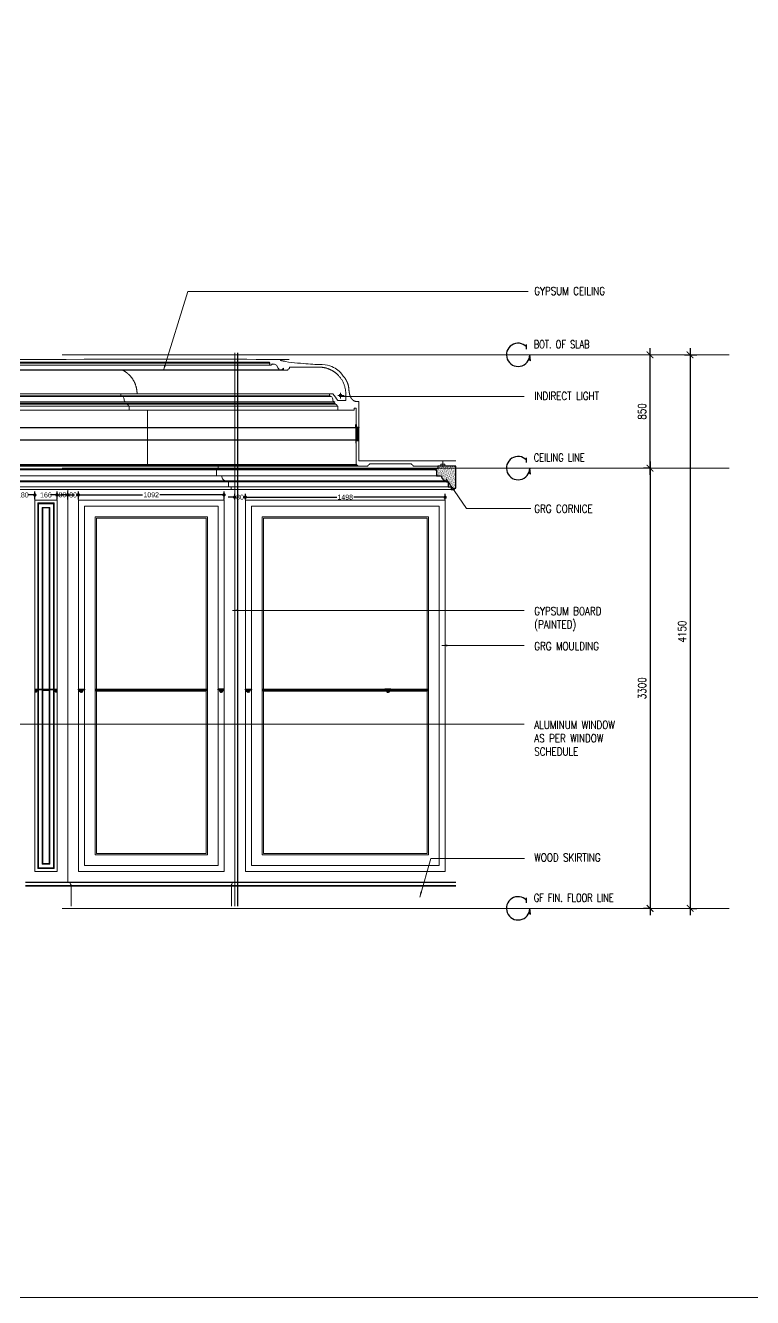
# Model space of a CAD drawing. Header units: inches. Extents: x -20583 to 399182, y -24453 to 525552.
# Drawn here: x 25063 to 30515, y 30138 to 39676 of the extents above; entities that cross this region are included whole.
import ezdxf

# ---------------------------------------------------------------- set-up
doc = ezdxf.new("R2010")
doc.units = ezdxf.units.IN
doc.header["$LTSCALE"] = 1000
doc.header["$MEASUREMENT"] = 0
doc.header["$PDMODE"] = 35
for name, pattern in [('DASHED', [0.75, 0.5, -0.25]), ('HIDDEN', [0.375, 0.25, -0.125]), ('HIDDEN2', [0.1875, 0.125, -0.0625])]:
    doc.linetypes.add(name, pattern=pattern)
for name, color, linetype in [('8', 8, 'Continuous'), ('A-DIM', 9, 'Continuous'), ('A-Hidden', 8, 'HIDDEN'), ('FURNITURE', 200, 'Continuous'), ('Layer1', 1, 'Continuous'), ('Layer3', 3, 'Continuous'), ('Layer7', 8, 'Continuous'), ('METAL', 5, 'Continuous'), ('PROJECTION', 8, 'Continuous'), ('WOOD 01', 34, 'Continuous')]:
    doc.layers.add(name, color=color, linetype=linetype)
for name, color, linetype, lineweight in [('Fabric', 253, 'Continuous', 0), ('GRC', 41, 'Continuous', 0), ('ID-NOTES', 3, 'Continuous', 0), ('Lighting', 5, 'Continuous', 0), ('Sanitaire', 253, 'Continuous', 0)]:
    doc.layers.add(name, color=color, linetype=linetype, lineweight=lineweight)
doc.styles.add('grid_250', font='romans.shx', dxfattribs={"width": 0.75, "height": 0.75})
doc.styles.add('ID-ROMANS', font='romans.shx', dxfattribs={"width": 0.8})
doc.styles.get("Standard").update_dxf_attribs({"font": 'arial.ttf'})
doc.styles.add('ZZ-Dim All', font='romans.shx', dxfattribs={"width": 0.8})
doc.dimstyles.new('chester 25', dxfattribs={"dimscale": 0.25, "dimtxt": 150, "dimasz": 100, "dimexe": 100, "dimexo": 20, "dimgap": 40, "dimtad": 0, "dimdec": 0, "dimzin": 0, "dimdsep": 46, "dimtxsty": 'Standard', "dimblk": 'DOT', "dimcen": 100, "dimclrd": 1, "dimclre": 1, "dimclrt": 3, "dimadec": 0, "dimazin": 0, "dimtfac": 1, "dimtdec": 0, "dimtofl": 0, "dimtmove": 0, "dimatfit": 3, "dimfxl": 1, "dimtolj": 1, "dimtzin": 0, "dimlwd": -1, "dimarcsym": 0})
doc.dimstyles.new('DIM 0200', dxfattribs={"dimscale": 200, "dimtxt": 1, "dimasz": 0.8, "dimexe": 0.5, "dimexo": 1, "dimgap": 0.4, "dimtad": 1, "dimdec": 0, "dimrnd": 10, "dimdsep": 46, "dimtxsty": 'ZZ-Dim All', "dimblk1": 'ARCHTICK', "dimblk2": 'ARCHTICK', "dimsah": 1, "dimcen": 1, "dimdle": 0.5, "dimclrd": 256, "dimclre": 256, "dimclrt": 256, "dimadec": 0, "dimazin": 2, "dimtfac": 1, "dimtdec": 0, "dimtix": 1, "dimtmove": 2, "dimatfit": 2, "dimfxl": 1, "dimfxlon": 1, "dimtolj": 1, "dimtzin": 0, "dimlwd": -1, "dimlwe": -1, "dimarcsym": 0})
doc.dimstyles.new('DIM-100', dxfattribs={"dimscale": 50, "dimtxt": 1.25, "dimasz": 1, "dimexe": 1, "dimexo": 1, "dimgap": 0.6, "dimtad": 1, "dimdec": 0, "dimrnd": 5, "dimdsep": 46, "dimtxsty": 'ZZ-Dim All', "dimblk1": 'ARCHTICK', "dimblk2": 'ARCHTICK', "dimsah": 1, "dimcen": 1, "dimdle": 1, "dimclrd": 256, "dimclre": 8, "dimclrt": 256, "dimazin": 2, "dimtfac": 1, "dimtdec": 0, "dimtix": 1, "dimtmove": 2, "dimatfit": 2, "dimfxl": 0.1, "dimtolj": 1, "dimtzin": 0, "dimlwd": -1, "dimlwe": -1, "dimarcsym": 0})

# ---------------------------------------------------------------- blocks, each defined once
blk = doc.blocks.new('RMF1342 sect')
at = {"layer": 'GRC', "lineweight": 0}
h = blk.add_hatch(dxfattribs=at)
h.set_pattern_fill('ANSI31,_O', color=256, scale=20)
h.set_pattern_definition([(45, (0, 0), (-1.76776695, 1.76776695), [])])
edge = h.paths.add_edge_path()
edge.add_line((-2713.2, -6244.9), (-2713.2, -6289.9))
edge.add_line((-2713.2, -6289.9), (-2709.3, -6289.9))
edge.add_arc((-2709.2, -6287.6), 2.21, 268.09462, 451.90538)
edge.add_arc((-2704.2, -6285.4), 5.06, 107.18928, 180.76569, ccw=False)
edge.add_line((-2705.7, -6280.5), (-2705.8, -6276.7))
edge.add_arc((-2700.2, -6263.1), 14.7, 247.80313, 278.23921)
edge.add_arc((-2701.5, -6273.6), 5.26, 310.28678, 351.54654)
edge.add_arc((-2694.4, -6271.1), 3.79, 240.62837, 403.91762)
edge.add_arc((-2693.2, -6264.5), 4.24, 291.17705, 452.43692)
edge.add_line((-2693.4, -6260.3), (-2693.4, -6256.8))
edge.add_arc((-2697.1, -6260.1), 4.98, 42.28634, 93.27341)
edge.add_arc((-2702.2, -6257.5), 5.36, 26.22002, 55.86517)
edge.add_line((-2699.2, -6253.1), (-2704, -6253.1))
edge.add_line((-2704, -6253.1), (-2704, -6251.1))
edge.add_line((-2704, -6251.1), (-2704, -6249.8))
edge.add_arc((-2701.7, -6245), 5.33, 178.11192, 243.58723, ccw=False)
edge.add_arc((-2710.1, -6018.5), 226.4, 269.21087, 270.78913, ccw=False)
at = {"layer": 'Layer1'}
blk.add_lwpolyline([(-2713.2, -6244.9), (-2713.2, -6289.9), (-2709.3, -6289.9, 1.033821), (-2709.3, -6285.4, -0.332541), (-2705.7, -6280.5, 5.146619), (-2705.7, -6280.5), (-2705.8, -6276.7, 0.133589), (-2698.1, -6277.7, 0.182), (-2696.3, -6274.4, 0.863857), (-2691.7, -6268.5, 0.848511), (-2693.4, -6260.3), (-2693.4, -6256.8, 0.226218), (-2697.4, -6255.2, 0.130078), (-2699.2, -6253.1), (-2704, -6253.1), (-2704, -6251.1), (-2704, -6251.1), (-2704, -6249.8, -0.293725), (-2707, -6244.9, -0.006887)], format="xyb", close=True, dxfattribs=at)
blk = doc.blocks.new('_Dot')
at = {"color": 0, "linetype": 'ByBlock', "lineweight": -2}
blk.add_line((-0.5, 0), (-1, 0), dxfattribs=at)
at = {"color": 0, "linetype": 'ByBlock', "const_width": 0.5}
blk.add_lwpolyline([(-0.25, 0, 1), (0.25, 0, 1)], format="xyb", close=True, dxfattribs=at)
blk = doc.blocks.new('*D156')
at = {"color": 1, "lineweight": -2, "transparency": 16777216}
for p, q in [((25459.6, 36122.3), (25459.6, 36181.6)), ((26551.6, 36122.3), (26551.6, 36181.6))]:
    blk.add_line(p, q, dxfattribs=at)
at = {"color": 1, "transparency": 16777216}
for p, q in [((25484.6, 36156.6), (25941.5, 36156.6)), ((26526.6, 36156.6), (26069.6, 36156.6))]:
    blk.add_line(p, q, dxfattribs=at)
at = {"layer": 'Defpoints', "color": 0, "transparency": 16777216}
for p in [(25459.6, 36156.6), (25459.6, 36117.3, 0), (26551.6, 36117.3, 0)]:
    blk.add_point(p, dxfattribs=at)
at = {"color": 1, "transparency": 16777216, "xscale": 25, "yscale": 25, "zscale": 25, "rotation": 179.9999999966649}
blk.add_blockref('_Dot', (25459.6, 36156.6), dxfattribs=at)
at = {"color": 1, "transparency": 16777216, "xscale": 25, "yscale": 25, "zscale": 25}
blk.add_blockref('_Dot', (26551.6, 36156.6), dxfattribs=at)
at = {"color": 3, "transparency": 16777216, "insert": (26005.6, 36156.6), "char_height": 37.5, "attachment_point": 5, "rotation": 360}
blk.add_mtext('\\A1;1092', dxfattribs=at)
blk = doc.blocks.new('*D157')
at = {"color": 1, "lineweight": -2, "transparency": 16777216}
for p, q in [((26711.6, 36122.3), (26711.6, 36163.9)), ((28210, 36122.3), (28210, 36163.9))]:
    blk.add_line(p, q, dxfattribs=at)
at = {"color": 1, "transparency": 16777216}
for p, q in [((26736.6, 36138.9), (27396.5, 36138.9)), ((28185, 36138.9), (27525, 36138.9))]:
    blk.add_line(p, q, dxfattribs=at)
at = {"layer": 'Defpoints', "color": 0, "transparency": 16777216}
for p in [(26711.6, 36138.9), (26711.6, 36117.3, 0), (28210, 36117.3, 0)]:
    blk.add_point(p, dxfattribs=at)
at = {"color": 1, "transparency": 16777216, "xscale": 25, "yscale": 25, "zscale": 25, "rotation": 179.9999999966649}
blk.add_blockref('_Dot', (26711.6, 36138.9), dxfattribs=at)
at = {"color": 1, "transparency": 16777216, "xscale": 25, "yscale": 25, "zscale": 25}
blk.add_blockref('_Dot', (28210, 36138.9), dxfattribs=at)
at = {"color": 3, "transparency": 16777216, "insert": (27460.8, 36138.9), "char_height": 37.5, "attachment_point": 5, "rotation": 360}
blk.add_mtext('\\A1;1498', dxfattribs=at)
blk = doc.blocks.new('*D158')
at = {"color": 1, "lineweight": -2, "transparency": 16777216}
for p, q in [((26631.6, 36122.3), (26631.6, 36163.9)), ((26711.6, 36122.3), (26711.6, 36163.9))]:
    blk.add_line(p, q, dxfattribs=at)
at = {"color": 1, "transparency": 16777216}
for p, q in [((26606.6, 36138.9), (26581.6, 36138.9)), ((26736.6, 36138.9), (26761.6, 36138.9))]:
    blk.add_line(p, q, dxfattribs=at)
at = {"layer": 'Defpoints', "color": 0, "transparency": 16777216}
for p in [(26631.6, 36138.9), (26631.6, 36117.3, 0), (26711.6, 36117.3, 0)]:
    blk.add_point(p, dxfattribs=at)
at = {"color": 1, "transparency": 16777216, "xscale": 25, "yscale": 25, "zscale": 25}
blk.add_blockref('_Dot', (26631.6, 36138.9), dxfattribs=at)
at = {"color": 1, "transparency": 16777216, "xscale": 25, "yscale": 25, "zscale": 25, "rotation": 179.9999999966649}
blk.add_blockref('_Dot', (26711.6, 36138.9), dxfattribs=at)
at = {"color": 3, "transparency": 16777216, "insert": (26671.6, 36138.9), "char_height": 37.5, "attachment_point": 5, "rotation": 360}
blk.add_mtext('\\A1;80', dxfattribs=at)
blk = doc.blocks.new('*D207')
at = {"color": 1, "transparency": 16777216}
for p, q in [((25354.3, 36155.3), (25329.3, 36155.3)), ((25484.6, 36155.3), (25509.6, 36155.3))]:
    blk.add_line(p, q, dxfattribs=at)
at = {"color": 1, "lineweight": -2, "transparency": 16777216}
for p, q in [((25379.3, 36122.3), (25379.3, 36180.3)), ((25459.6, 36122.3), (25459.6, 36180.3))]:
    blk.add_line(p, q, dxfattribs=at)
at = {"layer": 'Defpoints', "color": 0, "transparency": 16777216}
for p in [(25379.3, 36155.3), (25379.3, 36117.3, 0), (25459.6, 36117.3, 0)]:
    blk.add_point(p, dxfattribs=at)
at = {"color": 1, "transparency": 16777216, "xscale": 25, "yscale": 25, "zscale": 25}
blk.add_blockref('_Dot', (25379.3, 36155.3), dxfattribs=at)
at = {"color": 1, "transparency": 16777216, "xscale": 25, "yscale": 25, "zscale": 25, "rotation": 179.9999999966649}
blk.add_blockref('_Dot', (25459.6, 36155.3), dxfattribs=at)
at = {"color": 3, "transparency": 16777216, "insert": (25419.4, 36155.3), "char_height": 37.5, "attachment_point": 5, "rotation": 360}
blk.add_mtext('\\A1;80', dxfattribs=at)
blk = doc.blocks.new('*D208')
at = {"color": 1, "transparency": 16777216}
for p, q in [((25274.3, 36156.7), (25249.3, 36156.7)), ((25404.3, 36156.7), (25429.3, 36156.7))]:
    blk.add_line(p, q, dxfattribs=at)
at = {"color": 1, "lineweight": -2, "transparency": 16777216}
for p, q in [((25299.3, 36122.3), (25299.3, 36181.7)), ((25379.3, 36123.6), (25379.3, 36181.7))]:
    blk.add_line(p, q, dxfattribs=at)
at = {"layer": 'Defpoints', "color": 0, "transparency": 16777216}
for p in [(25299.3, 36156.7), (25299.3, 36117.3, 0), (25379.3, 36118.6, 0)]:
    blk.add_point(p, dxfattribs=at)
at = {"color": 1, "transparency": 16777216, "xscale": 25, "yscale": 25, "zscale": 25}
blk.add_blockref('_Dot', (25299.3, 36156.7), dxfattribs=at)
at = {"color": 1, "transparency": 16777216, "xscale": 25, "yscale": 25, "zscale": 25, "rotation": 179.9999999966649}
blk.add_blockref('_Dot', (25379.3, 36156.7), dxfattribs=at)
at = {"color": 3, "transparency": 16777216, "insert": (25339.3, 36156.7), "char_height": 37.5, "attachment_point": 5, "rotation": 360}
blk.add_mtext('\\A1;80', dxfattribs=at)
blk = doc.blocks.new('*D209')
at = {"color": 1, "transparency": 16777216}
for p, q in [((25108.4, 36155.3), (25083.4, 36155.3)), ((25324.3, 36155.3), (25349.3, 36155.3))]:
    blk.add_line(p, q, dxfattribs=at)
at = {"color": 1, "lineweight": -2, "transparency": 16777216}
for p, q in [((25133.4, 36122.3), (25133.4, 36180.3)), ((25299.3, 36122.3), (25299.3, 36180.3))]:
    blk.add_line(p, q, dxfattribs=at)
at = {"layer": 'Defpoints', "color": 0, "transparency": 16777216}
for p in [(25133.4, 36155.3), (25133.4, 36117.3, 0), (25299.3, 36117.3, 0)]:
    blk.add_point(p, dxfattribs=at)
at = {"color": 1, "transparency": 16777216, "xscale": 25, "yscale": 25, "zscale": 25}
blk.add_blockref('_Dot', (25133.4, 36155.3), dxfattribs=at)
at = {"color": 1, "transparency": 16777216, "xscale": 25, "yscale": 25, "zscale": 25, "rotation": 179.9999999966649}
blk.add_blockref('_Dot', (25299.3, 36155.3), dxfattribs=at)
at = {"color": 3, "transparency": 16777216, "insert": (25216.3, 36155.3), "char_height": 37.5, "attachment_point": 5, "rotation": 360}
blk.add_mtext('\\A1;166', dxfattribs=at)
blk = doc.blocks.new('*D210')
at = {"color": 1, "lineweight": -2, "transparency": 16777216}
for p, q in [((24953.5, 36122.3), (24953.5, 36180.3)), ((25133.4, 36122.3), (25133.4, 36180.3))]:
    blk.add_line(p, q, dxfattribs=at)
at = {"color": 1, "transparency": 16777216}
for p, q in [((24978.5, 36155.3), (24993.8, 36155.3)), ((25108.4, 36155.3), (25093, 36155.3))]:
    blk.add_line(p, q, dxfattribs=at)
at = {"layer": 'Defpoints', "color": 0, "transparency": 16777216}
for p in [(24953.5, 36155.3), (24953.5, 36117.3, 0), (25133.4, 36117.3, 0)]:
    blk.add_point(p, dxfattribs=at)
at = {"color": 1, "transparency": 16777216, "xscale": 25, "yscale": 25, "zscale": 25, "rotation": 179.9999999966649}
blk.add_blockref('_Dot', (24953.5, 36155.3), dxfattribs=at)
at = {"color": 1, "transparency": 16777216, "xscale": 25, "yscale": 25, "zscale": 25}
blk.add_blockref('_Dot', (25133.4, 36155.3), dxfattribs=at)
at = {"color": 3, "transparency": 16777216, "insert": (25043.4, 36155.3), "char_height": 37.5, "attachment_point": 5, "rotation": 360}
blk.add_mtext('\\A1;180', dxfattribs=at)
blk = doc.blocks.new('DIFFUSER SEC')
at = {"layer": 'FURNITURE', "color": 251, "linetype": 'Continuous', "lineweight": 0}
for p, q in [((55028.5, -20119.8), (55028.5, -20213.8)), ((55051.5, -20119.8), (55051.5, -20213.8))]:
    blk.add_line(p, q, dxfattribs=at)
at = {"layer": 'METAL'}
for points in [[(55048.5, -20096.8), (55048.5, -20116.8), (55028.5, -20116.8), (55028.5, -20119.8), (55051.5, -20119.8), (55051.5, -20096.8), (55048.5, -20096.8)], [(55048.5, -20236.8), (55048.5, -20216.8), (55028.5, -20216.8), (55028.5, -20213.8), (55051.5, -20213.8), (55051.5, -20236.8), (55048.5, -20236.8)]]:
    blk.add_lwpolyline(points, dxfattribs=at)
for points in [[(55028.5, -20130.2), (55051.5, -20130.2), (55051.5, -20132.2), (55028.5, -20132.2)], [(55028.5, -20142.1), (55051.5, -20142.1), (55051.5, -20144.1), (55028.5, -20144.1)], [(55028.5, -20154), (55051.5, -20154), (55051.5, -20156), (55028.5, -20156)], [(55028.5, -20165.8), (55051.5, -20165.8), (55051.5, -20167.8), (55028.5, -20167.8)], [(55028.5, -20177.7), (55051.5, -20177.7), (55051.5, -20179.7), (55028.5, -20179.7)], [(55028.5, -20189.6), (55051.5, -20189.6), (55051.5, -20191.6), (55028.5, -20191.6)], [(55028.5, -20201.5), (55051.5, -20201.5), (55051.5, -20203.5), (55028.5, -20203.5)]]:
    blk.add_lwpolyline(points, close=True, dxfattribs=at)
at = {"layer": 'PROJECTION'}
for p, q in [((55037.5, -20130.2), (55037.5, -20119.8)), ((55042.5, -20130.2), (55042.5, -20119.8)), ((55037.5, -20142.1), (55037.5, -20132.2)), ((55037.5, -20154), (55037.5, -20144.1)), ((55037.5, -20165.8), (55037.5, -20156)), ((55037.5, -20177.7), (55037.5, -20167.8)), ((55037.5, -20189.6), (55037.5, -20179.7)), ((55037.5, -20201.5), (55037.5, -20191.6)), ((55037.5, -20213.8), (55037.5, -20203.5)), ((55042.5, -20142.1), (55042.5, -20132.2)), ((55042.5, -20154), (55042.5, -20144.1)), ((55042.5, -20165.8), (55042.5, -20156)), ((55042.5, -20177.7), (55042.5, -20167.8)), ((55042.5, -20189.6), (55042.5, -20179.7)), ((55042.5, -20201.5), (55042.5, -20191.6)), ((55042.5, -20213.8), (55042.5, -20203.5))]:
    blk.add_line(p, q, dxfattribs=at)
blk = doc.blocks.new('_ARCHTICK')
at = {"color": 0, "linetype": 'ByBlock', "const_width": 0.15}
blk.add_lwpolyline([(-0.5, -0.5), (0.5, 0.5)], dxfattribs=at)
blk = doc.blocks.new('*D159')
at = {"layer": 'A-DIM', "color": 8, "linetype": 'HIDDEN2', "transparency": 16777216}
for p, q in [((29736.1, 36356.7), (29696.4, 36356.7)), ((29736.1, 33056.2), (29696.4, 33056.2))]:
    blk.add_line(p, q, dxfattribs=at)
at = {"layer": 'A-DIM', "transparency": 16777216}
blk.add_line((29746.4, 36406.7), (29746.4, 33006.2), dxfattribs=at)
at = {"layer": 'Defpoints', "color": 0, "transparency": 16777216}
for p in [(29786.1, 36356.7, 0), (29746.4, 33056.2), (29786.1, 33056.2, 0)]:
    blk.add_point(p, dxfattribs=at)
at = {"layer": 'A-DIM', "transparency": 16777216, "xscale": 50, "yscale": 50, "zscale": 50}
for p, rotation in [((29746.4, 36356.7), 90), ((29746.4, 33056.2), 270)]:
    blk.add_blockref('_ARCHTICK', p, dxfattribs=dict(at, rotation=rotation))
at = {"layer": 'A-DIM', "color": 3, "transparency": 16777216, "insert": (29686.4, 34706.4), "char_height": 60, "attachment_point": 5, "rotation": 90, "style": 'ZZ-Dim All'}
blk.add_mtext('\\A1;3300', dxfattribs=at)
blk = doc.blocks.new('*D160')
at = {"layer": 'A-DIM', "color": 8, "linetype": 'HIDDEN2', "transparency": 16777216}
for p, q in [((30005.5, 37206.2), (30096.7, 37206.2)), ((30059, 33056.2), (30096.7, 33056.2))]:
    blk.add_line(p, q, dxfattribs=at)
at = {"layer": 'A-DIM', "transparency": 16777216}
blk.add_line((30046.7, 37256.2), (30046.7, 33006.2), dxfattribs=at)
at = {"layer": 'Defpoints', "color": 0, "transparency": 16777216}
for p in [(29955.5, 37206.2, 0), (30009, 33056.2, 0), (30046.7, 33056.2)]:
    blk.add_point(p, dxfattribs=at)
at = {"layer": 'A-DIM', "transparency": 16777216, "xscale": 50, "yscale": 50, "zscale": 50}
for p, rotation in [((30046.7, 37206.2), 90), ((30046.7, 33056.2), 270)]:
    blk.add_blockref('_ARCHTICK', p, dxfattribs=dict(at, rotation=rotation))
at = {"layer": 'A-DIM', "color": 3, "transparency": 16777216, "insert": (29986.7, 35131.2), "char_height": 60, "attachment_point": 5, "rotation": 90, "style": 'ZZ-Dim All'}
blk.add_mtext('\\A1;4150', dxfattribs=at)
blk = doc.blocks.new('*D161')
at = {"layer": 'A-DIM', "transparency": 16777216}
blk.add_line((29746.4, 36306.7), (29746.4, 37256.2), dxfattribs=at)
at = {"layer": 'Defpoints', "color": 0, "transparency": 16777216}
for p in [(29746.4, 37206.2, 0), (29746.4, 37206.2), (29746.4, 36356.7, 0)]:
    blk.add_point(p, dxfattribs=at)
at = {"layer": 'A-DIM', "transparency": 16777216, "xscale": 50, "yscale": 50, "zscale": 50}
for p, rotation in [((29746.4, 37206.2), 90), ((29746.4, 36356.7), 270)]:
    blk.add_blockref('_ARCHTICK', p, dxfattribs=dict(at, rotation=rotation))
at = {"layer": 'A-DIM', "color": 3, "transparency": 16777216, "insert": (29686.4, 36781.4), "char_height": 60, "attachment_point": 5, "rotation": 90, "style": 'ZZ-Dim All'}
blk.add_mtext('\\A1;850', dxfattribs=at)
blk = doc.blocks.new('arrow01')
at = {"layer": 'Layer1'}
blk.add_hatch(color=256, dxfattribs=at).paths.add_polyline_path([(7, -44.7), (0, 0), (-6.2, -32.4)])
at = {"layer": 'Layer1', "elevation": 375.8}
blk.add_lwpolyline([(7, -44.7), (0, 0), (-6.2, -32.4)], close=True, dxfattribs=at)
at = {"layer": 'Layer7'}
blk.add_line((-24, 41.5), (-24, 77.7), dxfattribs=at)
blk.add_arc((-87.3, 0), 87.3, 43.48997, 0, dxfattribs=at)
blk = doc.blocks.new('light')
at = {"layer": 'Lighting'}
for p, q in [((111336.9, -7192.4), (111382.3, -7192.4)), ((111358.2, -7170.5), (111358.2, -7213.4))]:
    blk.add_line(p, q, dxfattribs=at)
blk.add_circle((111358.2, -7192.4), 9.95, dxfattribs=at)

msp = doc.modelspace()

# ---------------------------------------------------------------- hatches: boundary and pattern name
at = {"lineweight": 0}
h = msp.add_hatch(dxfattribs=at)
h.set_pattern_fill('ANSI31', color=256, scale=0.25, style=0)
h.set_pattern_definition([(315, (29468.151, 34245.45075), (-0.56126601, -0.56126601), [])])
edge = h.paths.add_edge_path()
edge.add_line((25216.3, 34690.2), (25191.8, 34690.2))
edge.add_arc((25191.9, 34693.8), 3.56, -171.48758, -91.7351, ccw=False)
edge.add_line((25188.4, 34693.3), (25160.5, 34693.3))
edge.add_line((25160.5, 34693.3), (25160.5, 34688.4))
edge.add_line((25160.5, 34688.4), (25155.1, 34688.4))
edge.add_line((25155.1, 34688.4), (25155.1, 34685.9))
edge.add_line((25155.1, 34685.9), (25153.7, 34685.9))
edge.add_arc((25154.6, 34676.7), 9.31, -264.63968, -232.35465)
edge.add_arc((25159.9, 34671.9), 16.4, -227.74724, -213.50305)
edge.add_arc((25135.7, 34688.2), 12.8, -59.15855, -34.59004, ccw=False)
edge.add_arc((25139.4, 34682.4), 5.95, -110.55444, -60.65637, ccw=False)
edge.add_arc((25140.1, 34683), 6.76, -161.08568, -114.3813, ccw=False)
edge.add_arc((25139.7, 34682.7), 6.31, -213.01105, -162.93024, ccw=False)
edge.add_arc((25112.3, 34698.8), 25.5, -29.74818, -25.36927)
edge.add_arc((25128.7, 34690.4), 7.09, -21.27476, 0.74088)
edge.add_line((25135.8, 34690.5), (25135.8, 34694.8))
edge.add_line((25135.8, 34694.8), (25138.1, 34694.8))
edge.add_line((25138.1, 34694.8), (25138.1, 34698.3))
edge.add_line((25138.1, 34698.3), (25216.3, 34698.3))
edge.add_line((25216.3, 34698.3), (25216.3, 34690.2))
h = msp.add_hatch(dxfattribs=at)
h.set_pattern_fill('ANSI31', color=256, scale=0.25, style=0)
h.set_pattern_definition([(225, (33498.0042, 34245.45075), (0.56126601, -0.56126601), [])])
edge = h.paths.add_edge_path()
edge.add_line((25216.3, 34690.2), (25240.9, 34690.2))
edge.add_arc((25240.8, 34693.8), 3.56, -88.2649, -8.51242)
edge.add_line((25244.3, 34693.3), (25272.2, 34693.3))
edge.add_line((25272.2, 34693.3), (25272.2, 34688.4))
edge.add_line((25272.2, 34688.4), (25277.5, 34688.4))
edge.add_line((25277.5, 34688.4), (25277.5, 34685.9))
edge.add_line((25277.5, 34685.9), (25279, 34685.9))
edge.add_arc((25278.1, 34676.7), 9.31, 52.35465, 84.63968, ccw=False)
edge.add_arc((25272.8, 34671.9), 16.4, 33.50305, 47.74724, ccw=False)
edge.add_arc((25297, 34688.2), 12.8, -145.40996, -120.84145)
edge.add_arc((25293.3, 34682.4), 5.95, -119.34363, -69.44556)
edge.add_arc((25292.6, 34683), 6.76, -65.6187, -18.91432)
edge.add_arc((25293, 34682.7), 6.31, -17.06976, 33.01105)
edge.add_arc((25320.4, 34698.8), 25.5, -154.63073, -150.25182, ccw=False)
edge.add_arc((25304, 34690.4), 7.09, -180.74088, -158.72524, ccw=False)
edge.add_line((25296.9, 34690.5), (25296.9, 34694.8))
edge.add_line((25296.9, 34694.8), (25294.6, 34694.8))
edge.add_line((25294.6, 34694.8), (25294.6, 34698.3))
edge.add_line((25294.6, 34698.3), (25216.3, 34698.3))
edge.add_line((25216.3, 34698.3), (25216.3, 34690.2))
at = {"layer": 'GRC', "lineweight": 0}
h = msp.add_hatch(dxfattribs=at)
h.set_pattern_fill('AR-SAND', color=256, scale=6, angle=76.02858)
h.set_pattern_definition([(218.5285767, (25639.188, -325999.903), (-11.12767285, 3.15802865), [0, -9.12, 0, -10.2, 0, -9.75]), (248.5285767, (25639.188, -325999.903), (-18.99568595, -6.2162821), [0, -4.92, 0, -8.22, 0, -3.15]), (288.5285767, (25640.969, -325992.742), (-4.54418148, -18.12388564), [0, -3, 0, -10.8, 0, -14.1]), (298.5285767, (25640.97, -325992.742), (-9.46502165, -16.23173994), [0, -1.5, 0, -7.08, 0, -8.1])])
h.paths.add_polyline_path([(28155.3, 36372.3), (28289.9, 36372.3), (28289.9, 36207.3), (28280, 36207.3), (28279.9, 36197.3), (28254.8, 36197.3), (28254.8, 36217.1), (28232.9, 36217.1), (28232.9, 36253.3), (28220.9, 36253.3), (28220.9, 36262, -0.439979), (28182.7, 36298.3), (28143.9, 36298.3), (28143.9, 36340.9, 0.415481), (28141.2, 36343.6), (28135.3, 36343.6), (28135.3, 36352.3), (28155.3, 36352.3)])
h = msp.add_hatch(dxfattribs=at)
h.set_pattern_fill('ANSI31', color=256, scale=20, style=0)
h.set_pattern_definition([(135, (79173.838, 44608.5354), (1.76776695, 1.76776695), [])])
edge = h.paths.add_edge_path()
edge.add_line((25734.9, 34684.8), (25594.6, 34684.8))
edge.add_arc((25576.2, 34676.4), 20.2, 24.65586, 65.495)
edge.add_line((25584.6, 34694.8), (25584.6, 34699.8))
edge.add_line((25584.6, 34699.8), (25734.9, 34699.8))
edge.add_line((25734.9, 34699.8), (26426.8, 34699.8))
edge.add_line((26426.8, 34699.8), (26426.8, 34694.8))
edge.add_arc((26435.2, 34676.4), 20.2, 114.505, 155.34414)
edge.add_line((26416.8, 34684.8), (25734.9, 34684.8))
h = msp.add_hatch(dxfattribs=at)
h.set_pattern_fill('ANSI31', color=256, scale=20, style=0)
h.set_pattern_definition([(135, (80425.8503, 44608.5354), (1.76776695, 1.76776695), [])])
edge = h.paths.add_edge_path()
edge.add_line((26986.9, 34684.8), (26846.6, 34684.8))
edge.add_arc((26828.2, 34676.4), 20.2, 24.65586, 65.495)
edge.add_line((26836.6, 34694.8), (26836.6, 34699.8))
edge.add_line((26836.6, 34699.8), (26986.9, 34699.8))
edge.add_line((26986.9, 34699.8), (28085.2, 34699.8))
edge.add_line((28085.2, 34699.8), (28085.2, 34694.8))
edge.add_arc((28093.6, 34676.4), 20.2, 114.505, 155.34414)
edge.add_line((28075.2, 34684.8), (26986.9, 34684.8))

# ---------------------------------------------------------------- linework, layer by layer
at = {"color": 1, "elevation": 0}
msp.add_lwpolyline([(28290, 36207.3), (28290, 36372.3), (28155.3, 36372.3), (28155.3, 36352.3), (28135.3, 36352.3), (28135.3, 36343.6), (28141.2, 36343.6, -0.415481), (28143.9, 36340.9), (28143.9, 36298.3), (28182.7, 36298.3, 0.439979), (28220.9, 36262), (28220.9, 36253.3), (28232.9, 36253.3), (28232.9, 36217.1), (28254.8, 36217.1), (28254.8, 36197.3), (28279.9, 36197.3), (28280, 36207.3), (28290, 36207.3)], format="xyb", dxfattribs=at)
at = {"layer": '8', "linetype": 'HIDDEN', "ltscale": 300}
msp.add_line((26651.6, 37222.3, 0), (26651.6, 33072.3, 0), dxfattribs=at)
at = {"layer": '8', "linetype": 'HIDDEN', "ltscale": 20, "elevation": 0}
msp.add_lwpolyline([(27542.6, 36566.9), (23205, 36566.8), (23205, 36660.8), (27542.6, 36660.9)], close=True, dxfattribs=at)
at = {"layer": 'A-Hidden', "linetype": 'DASHED', "lineweight": 0, "ltscale": 10}
for p, q in [((30339, 37206.2, 0), (21158.5, 37206.2, 0)), ((30339, 36356.7, 0), (21158.5, 36356.7, 0)), ((30339, 33056.2, 0), (21158.5, 33056.2, 0))]:
    msp.add_line(p, q, dxfattribs=at)
at = {"layer": 'Fabric', "color": 1, "lineweight": 0, "elevation": 0}
for points in [[(25138.1, 34698.3), (25138.1, 34694.8), (25135.8, 34694.8), (25135.8, 34690.5, -0.096358), (25135.3, 34687.8, -0.019109), (25134.4, 34686.1, 0.222065), (25133.7, 34680.8, 0.206655), (25137.3, 34676.9, 0.221228), (25142.3, 34677.2, 0.107613), (25146.2, 34681, -0.062232), (25148.9, 34684, -0.141809), (25153.7, 34685.9), (25155.1, 34685.9), (25155.1, 34688.4), (25160.5, 34688.4), (25160.5, 34693.3), (25188.4, 34693.3), (25188.4, 34693.3, 0.362748), (25191.8, 34690.2), (25216.3, 34690.2), (25216.3, 34698.3)], [(25294.6, 34698.3), (25294.6, 34694.8), (25296.9, 34694.8), (25296.9, 34690.5, 0.096358), (25297.4, 34687.8, 0.019109), (25298.3, 34686.1, -0.222065), (25299, 34680.8, -0.206655), (25295.4, 34676.9, -0.221228), (25290.4, 34677.2, -0.107613), (25286.5, 34681, 0.062232), (25283.8, 34684, 0.141809), (25279, 34685.9), (25277.5, 34685.9), (25277.5, 34688.4), (25272.2, 34688.4), (25272.2, 34693.3), (25244.3, 34693.3), (25244.3, 34693.3, -0.362748), (25240.9, 34690.2), (25216.3, 34690.2), (25216.3, 34698.3)]]:
    msp.add_lwpolyline(points, format="xyb", close=True, dxfattribs=at)
at = {"layer": 'GRC', "lineweight": 0}
for p, q in [((26631.6, 37222.3, 0), (26631.6, 33072.3, 0)), ((26899.1, 37129.8, 0), (23845.1, 37129.1, 0)), ((23855.7, 37143.8, 0), (26891.9, 37143.8, 0)), ((26996.9, 37091.4, 0), (23750.7, 37091.4, 0)), ((23771.3, 37093.4, 0), (26978.6, 37093.3, 0)), ((23405.7, 36913.9, 0), (27341.9, 36913.9, 0)), ((23347.9, 36821.9, 0), (27399.7, 36821.9, 0)), ((23361.9, 36836, 0), (27385.7, 36836, 0)), ((23365, 36840.8, 0), (27382.2, 36840.8, 0)), ((23365.2, 36853.2, 0), (27382.4, 36853.2, 0)), ((23365.2, 36851.2, 0), (27382.4, 36851.2, 0)), ((23399.3, 36894, 0), (27347.9, 36894, 0)), ((23405.7, 36899, 0), (27341.9, 36899, 0)), ((23341.9, 36791.9, 0), (27405.7, 36791.9, 0)), ((25977.5, 36384.4, 0), (25977.5, 36791.9, 0)), ((22709.7, 36352.3, 0), (28155.3, 36352.3, 0)), ((22709.7, 36343.6, 0), (28141.3, 36343.6, 0)), ((27554.7, 36377.3, 0), (23192.9, 36377.3, 0)), ((27554.7, 36372.3, 0), (23192.9, 36372.3, 0)), ((27542.6, 36384.4, 0), (23205, 36384.4, 0)), ((25982.5, 36384.4, 0), (25977.5, 36384.4, 0)), ((25989.6, 36372.3, 0), (25989.6, 36377.3, 0)), ((26065.4, 36372.3, 0), (25989.6, 36372.3, 0)), ((22624.1, 36262, 0), (28220.9, 36262, 0)), ((22624.1, 36253.3, 0), (28232.9, 36253.3, 0)), ((22701.1, 36298.3, 0), (28182.7, 36298.3, 0)), ((22590.2, 36197.3, 0), (28254.8, 36197.3, 0)), ((22612.1, 36217.1, 0), (28254.8, 36217.1, 0)), ((25379.3, 33252.3, 0), (25379.3, 36197.3, 0))]:
    msp.add_line(p, q, dxfattribs=at)
at = {"layer": 'GRC', "color": 1}
for p, q in [((28290, 36412.3, 0), (28192.6, 36412.3, 0)), ((28192.6, 36372.3, 0), (28290, 36372.3, 0))]:
    msp.add_line(p, q, dxfattribs=at)
at = {"layer": 'GRC', "color": 1, "elevation": 0}
msp.add_lwpolyline([(27562.6, 36857.3), (27562.6, 36412.3), (28192.6, 36412.3), (28192.6, 36372.3), (27997.9, 36372.3), (27997.9, 36372.3), (27997.9, 36372.3), (27970, 36372.3), (27970, 36377.3, -0.413614), (27962.9, 36384.4), (27957.9, 36384.4), (27957.9, 36389.4), (27642.6, 36389.4), (27642.6, 36384.4), (27637.6, 36384.4, -0.413614), (27630.5, 36377.3), (27630.5, 36372.3), (27554.7, 36372.3), (27554.7, 36372.3), (27554.7, 36377.3, -0.413614), (27547.6, 36384.4), (27542.6, 36384.4), (27542.6, 36806.9)], format="xyb", dxfattribs=at)
at = {"layer": 'GRC', "lineweight": 0, "elevation": 0}
for points in [[(26641.6, 36372.3), (26506.9, 36372.3), (26506.9, 36352.3), (26486.9, 36352.3), (26486.9, 36343.6), (26492.8, 36343.6, -0.415481), (26495.6, 36340.9), (26495.6, 36298.3), (26534.3, 36298.3, 0.439979), (26572.5, 36262), (26572.5, 36253.3), (26584.5, 36253.3), (26584.5, 36217.1), (26606.4, 36217.1), (26606.4, 36197.3), (26631.6, 36197.3)], [(25379.3, 33252.3), (25379.3, 33252.3), (25393.3, 33252.3), (25393.3, 33249.3), (25396.3, 33249.3, 0.273262), (25400.8, 33238.5, -0.078233), (25403.5, 33235.9, -0.348077), (25403.4, 33230.2, -0.226614), (25398.7, 33228.5, 0.367636), (25404.3, 33223.7), (25404.3, 33072.3)], [(26631.6, 33252.3), (26631.6, 33252.3), (26617.6, 33252.3), (26617.6, 33249.3), (26614.6, 33249.3, -0.273262), (26610.1, 33238.5, 0.078233), (26607.4, 33235.9, 0.348077), (26607.5, 33230.2, 0.226614), (26612.2, 33228.5, -0.367636), (26606.6, 33223.7), (26606.6, 33072.3)]]:
    msp.add_lwpolyline(points, format="xyb", dxfattribs=at)
at = {"layer": 'GRC', "color": 1, "elevation": 0}
for points in [[(28192.6, 36372.3), (28192.6, 36387.3), (28177.6, 36387.3), (28177.6, 36372.3)], [(28207.6, 36372.3), (28207.6, 36387.3), (28192.6, 36387.3), (28192.6, 36372.3)]]:
    msp.add_lwpolyline(points, close=True, dxfattribs=at)
at = {"layer": 'GRC', "lineweight": 0, "elevation": 0}
for points in [[(25133.4, 36117.3), (25299.3, 36117.3), (25299.3, 33333), (25133.4, 33333)], [(25155.1, 36095.5), (25277.5, 36095.5), (25277.5, 33354.8), (25155.1, 33354.8)], [(25160.5, 36090.2), (25272.2, 36090.2), (25272.2, 33360.1), (25160.5, 33360.1)], [(25188.4, 36062.3), (25244.3, 36062.3), (25244.3, 33388), (25188.4, 33388)], [(25191.8, 36058.9), (25240.9, 36058.9), (25240.9, 33391.5), (25191.8, 33391.5)], [(25459.6, 36117.3), (26551.6, 36117.3), (26551.6, 33332.3), (25459.6, 33332.3)], [(25504.6, 36072.3), (26506.6, 36072.3), (26506.6, 33377.3), (25504.6, 33377.3)], [(26711.6, 36117.3), (28210, 36117.3), (28210, 33332.3), (26711.6, 33332.3)], [(26756.6, 36072.3), (28165, 36072.3), (28165, 33377.3), (26756.6, 33377.3)], [(25584.6, 35992.3), (26426.6, 35992.3), (26426.6, 33457.3), (25584.6, 33457.3)], [(25594.6, 35982.3), (26416.6, 35982.3), (26416.6, 33467.3), (25594.6, 33467.3)], [(26836.6, 35992.3), (28085, 35992.3), (28085, 33457.3), (26836.6, 33457.3)], [(26846.6, 35982.3), (28075, 35982.3), (28075, 33467.3), (26846.6, 33467.3)]]:
    msp.add_lwpolyline(points, close=True, dxfattribs=at)
at = {"layer": 'GRC', "lineweight": 0}
msp.add_arc((25989.6, 36384.4, 0), 7.08, 180.05862, 269.94138, dxfattribs=at)
at = {"layer": 'GRC', "color": 1}
for points, weights, knots in [([(23185, 36857.3, 0), (23261.8, 36844.3, 0), (23257.6, 36945.8, 0), (23261.6, 36965.4, 0), (23267.7, 37008.8, 0), (23298.9, 37049.9, 0), (23336.4, 37086, 0), (23369, 37110.9, 0), (23406.7, 37137.2, 0), (23493, 37135, 0), (23671.9, 37131.3, 0), (23741.2, 37171, 0), (23809.9, 37172.4, 0), (23859.9, 37172.4, 0), (24084.2, 37172.4, 0), (25095.8, 37172.4, 0)], [1, 1, 1, 1, 0.949253021674, 0.949253021674, 1, 0.949253021674, 0.949253021674, 1, 1, 1, 1, 1, 1, 1], [0.672419, 0.672419, 0.672419, 0.672419, 1.619398, 1.619398, 1.619398, 2.404796, 2.404796, 2.404796, 3.190194, 3.190194, 3.190194, 4.002694, 4.002694, 4.002694, 4.856498, 4.856498, 4.856498, 4.856498]), ([(27562.6, 36857.3, 0), (27485.7, 36844.3, 0), (27490, 36945.8, 0), (27486, 36965.4, 0), (27479.9, 37008.8, 0), (27448.7, 37049.9, 0), (27411.1, 37086, 0), (27378.6, 37110.9, 0), (27340.9, 37137.2, 0), (27254.6, 37135, 0), (27075.7, 37131.3, 0), (27006.4, 37171, 0), (26937.7, 37172.4, 0), (26911.8, 37172.4, 0), (26839.2, 37172.4, 0), (25095.8, 37172.4, 0)], [1, 1, 1, 1, 0.949253021674, 0.949253021674, 1, 0.949253021674, 0.949253021674, 1, 1, 1, 1, 1, 1, 1], [0.672419, 0.672419, 0.672419, 0.672419, 1.619398, 1.619398, 1.619398, 2.404796, 2.404796, 2.404796, 3.190194, 3.190194, 3.190194, 4.002694, 4.002694, 4.002694, 4.44479, 4.44479, 4.44479, 4.44479]), ([(27406.1, 37055.3, 0), (27368.1, 37093.3, 0), (27318.4, 37113.9, 0), (27264.7, 37113.9, 0), (27190.4, 37113.9, 0), (27116.1, 37113.9, 0), (27041.9, 37113.9, 0)], [1, 0.949253021674, 0.949253021674, 1, 1, 1, 1], [1220.88428, 1220.88428, 1220.88428, 1220.88428, 1221.669678, 1221.669678, 1221.669678, 1222.669678, 1222.669678, 1222.669678, 1222.669678]), ([(27464.7, 36863.9, 0), (27464.7, 36880.6, 0), (27464.7, 36897.3, 0), (27464.7, 36913.9, 0), (27464.7, 36967.7, 0), (27444.1, 37017.3, 0), (27406.1, 37055.3, 0)], [1, 1, 1, 1, 0.949253021674, 0.949253021674, 1], [1219.098882, 1219.098882, 1219.098882, 1219.098882, 1220.098882, 1220.098882, 1220.098882, 1220.88428, 1220.88428, 1220.88428, 1220.88428])]:
    msp.add_rational_spline(points, weights, degree=3, knots=knots, dxfattribs=at)
for points in [[(23855.7, 37151.4, 0), (23891.7, 37151.4, 0), (23927.7, 37151.4, 0), (25095.8, 37151.4, 0)], [(26891.9, 37151.4, 0), (26855.9, 37151.4, 0), (26819.9, 37151.4, 0), (25095.8, 37151.4, 0)], [(26891.9, 37143.8, 0), (26891.9, 37146.3, 0), (26891.9, 37148.9, 0), (26891.9, 37151.4, 0)], [(26896.7, 37143.8, 0), (26895.1, 37143.8, 0), (26893.5, 37143.8, 0), (26891.9, 37143.8, 0)], [(26913.3, 37132.5, 0), (26912.6, 37134.2, 0), (26911.8, 37135.9, 0), (26911, 37137.6, 0)], [(26996.9, 37091.4, 0), (26996.9, 37096.2, 0), (26996.9, 37100.9, 0), (26996.9, 37105.6, 0)], [(27041.9, 37113.9, 0), (27041.9, 37110.2, 0), (27041.9, 37106.4, 0), (27041.9, 37102.7, 0)], [(27030.6, 37091.4, 0), (27019.4, 37091.4, 0), (27008.1, 37091.4, 0), (26996.9, 37091.4, 0)], [(27341.9, 36898.9, 0), (27341.9, 36903.9, 0), (27341.9, 36908.9, 0), (27341.9, 36913.9, 0)], [(27341.9, 36913.9, 0), (27350.5, 36913.9, 0), (27359.2, 36913.9, 0), (27367.9, 36913.9, 0)], [(27367.9, 36913.9, 0), (27380.5, 36897.3, 0), (27393.1, 36880.6, 0), (27405.7, 36863.9, 0)], [(27347.9, 36898.9, 0), (27345.9, 36898.9, 0), (27343.9, 36898.9, 0), (27341.9, 36898.9, 0)], [(27347.9, 36893.9, 0), (27347.9, 36895.6, 0), (27347.9, 36897.3, 0), (27347.9, 36898.9, 0)], [(27382.4, 36851.2, 0), (27382.4, 36851.8, 0), (27382.4, 36852.5, 0), (27382.4, 36853.2, 0)], [(27385.7, 36835.9, 0), (27385.7, 36837.9, 0), (27385.7, 36839.9, 0), (27385.7, 36841.9, 0)], [(27405.7, 36821.9, 0), (27403.7, 36821.9, 0), (27401.7, 36821.9, 0), (27399.7, 36821.9, 0)], [(27405.7, 36863.9, 0), (27425.3, 36863.9, 0), (27445, 36863.9, 0), (27464.7, 36863.9, 0)], [(27405.7, 36791.9, 0), (27405.7, 36801.9, 0), (27405.7, 36811.9, 0), (27405.7, 36821.9, 0)], [(27527.6, 36791.9, 0), (27459, 36791.9, 0), (27432.3, 36791.9, 0), (27405.7, 36791.9, 0)], [(27542.6, 36806.9, 0), (27537.6, 36806.9, 0), (27532.6, 36806.9, 0), (27527.6, 36806.9, 0)], [(27527.6, 36806.9, 0), (27527.6, 36801.9, 0), (27527.6, 36796.9, 0), (27527.6, 36791.9, 0)]]:
    msp.add_open_spline(points, degree=3, dxfattribs=at)
for points, weights in [([(26895, 37133.5, 0), (26893, 37137.1, 0), (26893.7, 37141, 0), (26896.7, 37143.8, 0)], [1, 0.859857415077, 0.859857415077, 1]), ([(26904.6, 37129.3, 0), (26900.6, 37128.3, 0), (26896.9, 37130, 0), (26895, 37133.5, 0)], [1, 0.859857415077, 0.859857415077, 1]), ([(26911, 37137.6, 0), (26911, 37133.5, 0), (26908.5, 37130.3, 0), (26904.6, 37129.3, 0)], [1, 0.859857415077, 0.859857415077, 1]), ([(27041.9, 37102.7, 0), (27035.3, 37102.7, 0), (27030.6, 37098, 0), (27030.6, 37091.4, 0)], [1, 0.80473785416, 0.80473785416, 1]), ([(27379.5, 36841.7, 0), (27377.5, 36843, 0), (27376.8, 36845.2, 0), (27377.4, 36847.5, 0)], [1, 0.869851736995, 0.869851736995, 1]), ([(27377.4, 36847.5, 0), (27378.1, 36849.8, 0), (27380.1, 36851.2, 0), (27382.4, 36851.2, 0)], [1, 0.869851736995, 0.869851736995, 1]), ([(27385.7, 36841.9, 0), (27383.8, 36840.4, 0), (27381.4, 36840.3, 0), (27379.5, 36841.7, 0)], [1, 0.869851736995, 0.869851736995, 1]), ([(27399.7, 36821.9, 0), (27399.7, 36830.1, 0), (27393.9, 36835.9, 0), (27385.7, 36835.9, 0)], [1, 0.804737854124, 0.804737854124, 1])]:
    msp.add_rational_spline(points, weights, degree=3, dxfattribs=at)
for points, knots in [([(26996.9, 37105.6, 0), (26996.4, 37103.9, 0), (26993.8, 37099.7, 0), (26984.4, 37091.4, 0), (26962.5, 37094.1, 0), (26953.7, 37115.7, 0), (26942.8, 37134, 0), (26924.9, 37138.1, 0), (26916.1, 37134.6, 0), (26913.3, 37132.5, 0)], [1227.240474, 1227.240474, 1227.240474, 1227.240474, 1263.20953, 1323.395093, 1470.775087, 1611.888659, 1766.488267, 1876.411689, 1946.427942, 1946.427942, 1946.427942, 1946.427942]), ([(27382.4, 36853.2, 0), (27379.4, 36853.2, 0), (27372.1, 36854.5, 0), (27366.7, 36867, 0), (27367.8, 36879.6, 0), (27361.2, 36891, 0), (27353.3, 36894, 0), (27348.9, 36893.9, 0), (27347.9, 36893.9, 0)], [12.38377, 12.38377, 12.38377, 12.38377, 191.063387, 414.968475, 742.989527, 949.449289, 1151.746905, 1213.098882, 1213.098882, 1213.098882, 1213.098882])]:
    msp.add_open_spline(points, degree=3, knots=knots, dxfattribs=at)
at = {"layer": 'GRC', "lineweight": 0}
for points, weights in [([(25841, 37055.3, 0), (25826.6, 37069.8, 0), (25810.1, 37081.9, 0), (25791.7, 37091.4, 0)], [1, 0.980128187525, 0.968037901046, 0.963729140562]), ([(25834.6, 36821.9, 0), (25834.6, 36830.1, 0), (25828.8, 36835.9, 0), (25820.6, 36835.9, 0)], [1, 0.804737854124, 0.804737854124, 1])]:
    msp.add_rational_spline(points, weights, degree=3, dxfattribs=at)
msp.add_rational_spline([(25899.6, 36913.9, 0), (25899.6, 36913.9, 0), (25899.6, 36913.9, 0), (25899.6, 36913.9, 0), (25899.6, 36967.7, 0), (25879, 37017.3, 0), (25841, 37055.3, 0)], [1, 1, 1, 1, 0.949253021674, 0.949253021674, 1], degree=3, knots=[1220.0988816, 1220.0988816, 1220.0988816, 1220.0988816, 1220.0988816, 1220.0988816, 1220.0988816, 1220.8842798, 1220.8842798, 1220.8842798, 1220.8842798], dxfattribs=at)
for points in [[(25776.8, 36898.9, 0), (25776.8, 36903.9, 0), (25776.8, 36908.9, 0), (25776.8, 36913.9, 0)], [(25782.8, 36898.9, 0), (25780.8, 36898.9, 0), (25778.8, 36898.9, 0), (25776.8, 36898.9, 0)], [(25782.8, 36893.9, 0), (25782.8, 36895.6, 0), (25782.8, 36897.3, 0), (25782.8, 36898.9, 0)], [(25840.6, 36821.9, 0), (25838.6, 36821.9, 0), (25836.6, 36821.9, 0), (25834.6, 36821.9, 0)], [(25840.6, 36791.9, 0), (25840.6, 36801.9, 0), (25840.6, 36811.9, 0), (25840.6, 36821.9, 0)], [(25962.5, 36791.9, 0), (25893.9, 36791.9, 0), (25867.3, 36791.9, 0), (25840.6, 36791.9, 0)]]:
    msp.add_open_spline(points, degree=3, dxfattribs=at)
msp.add_open_spline([(25817.4, 36853.2, 0), (25814.4, 36853.2, 0), (25807, 36854.5, 0), (25801.6, 36867, 0), (25802.7, 36879.6, 0), (25796.1, 36891, 0), (25788.2, 36894, 0), (25783.8, 36893.9, 0), (25782.8, 36893.9, 0)], degree=3, knots=[12.38377, 12.38377, 12.38377, 12.38377, 191.063387, 414.968475, 742.989527, 949.449289, 1151.746905, 1213.098882, 1213.098882, 1213.098882, 1213.098882], dxfattribs=at)
at = {"layer": 'Layer1', "lineweight": 0, "elevation": 0}
for points in [[(25734.9, 34684.8), (25594.6, 34684.8, 0.180105), (25584.6, 34694.8), (25584.6, 34699.8), (25734.9, 34699.8), (26426.8, 34699.8), (26426.8, 34694.8, 0.180105), (26416.8, 34684.8)], [(26986.9, 34684.8), (26846.6, 34684.8, 0.180105), (26836.6, 34694.8), (26836.6, 34699.8), (26986.9, 34699.8), (28085.2, 34699.8), (28085.2, 34694.8, 0.180105), (28075.2, 34684.8)]]:
    msp.add_lwpolyline(points, format="xyb", close=True, dxfattribs=at)
at = {"layer": 'Sanitaire', "color": 1}
msp.add_lwpolyline([(9699.6, 49213.4), (87186.3, 49213.4), (87186.3, 30138.1), (9699.6, 30138.1)], close=True, dxfattribs=at)
at = {"layer": 'WOOD 01', "lineweight": 0, "ltscale": 500}
for p, q in [((28290, 33252.3, 0), (25062.5, 33252.3, 0)), ((28290, 33249.3, 0), (25062.5, 33249.3, 0)), ((28290, 33228.2, 0), (25062.5, 33228.2, 0)), ((28290, 33223.7, 0), (25062.5, 33223.7, 0))]:
    msp.add_line(p, q, dxfattribs=at)

# ---------------------------------------------------------------- block references
at = {"xscale": -1}
msp.add_blockref('DIFFUSER SEC', (82591.1, 56780.7, 0), dxfattribs=at)
at = {"layer": 'Fabric', "color": 1, "lineweight": 0, "xscale": -1, "rotation": 90.00000000000007}
for p in [(19214.7, 31986.6, 0), (20466.7, 31986.6, 0)]:
    msp.add_blockref('RMF1342 sect', p, dxfattribs=at)
at = {"layer": 'Fabric', "color": 1, "lineweight": 0, "rotation": 270.0000000000001}
for p in [(32796.4, 31986.6, 0), (34048.5, 31986.6, 0)]:
    msp.add_blockref('RMF1342 sect', p, dxfattribs=at)
at = {"layer": 'GRC'}
msp.add_blockref('light', (-83931.9, 44092.9, 0), dxfattribs=at)
at = {"layer": 'Layer3'}
for p in [(28844.1, 37206.2, -375.8), (28844.1, 36356.7, -375.8), (28844.1, 33056.2, -751.7)]:
    msp.add_blockref('arrow01', p, dxfattribs=at)

# ---------------------------------------------------------------- texts
at = {"layer": 'ID-NOTES', "style": 'grid_250', "width": 0.75}
for s, p in [('BOT. OF SLAB ', (28874.7, 37255.1, -536.9)), ('CEILING LINE', (28874.7, 36405.6, -536.9)), ('GF FIN. FLOOR LINE', (28874.7, 33105.1, -536.9))]:
    msp.add_text(s, height=60, rotation=360, dxfattribs=at).set_placement(p)
at = {"layer": 'ID-NOTES', "char_height": 60, "width": 771.843, "attachment_point": 1, "style": 'ID-ROMANS'}
for s, insert in [('GYPSUM CEILING', (28878.1, 37714.6, 0)), ('INDIRECT LIGHT', (28878.1, 36927.7, 0)), ('GRG CORNICE', (28878.1, 36082.3, 0)), ('GYPSUM BOARD (PAINTED)', (28878.1, 35314.9, 0)), ('GRG MOULDING', (28878.1, 35051.8, 0)), ('ALUMINUM WINDOW AS PER WINDOW SCHEDULE', (28878.1, 34461.6, 0)), ('WOOD SKIRTING', (28878.1, 33467.5, 0))]:
    msp.add_mtext(s, dxfattribs=dict(at, insert=insert))

# ---------------------------------------------------------------- dimensions: what is measured, and where the dimension line sits
for base, p1, p2, picture, middle in [((24953.5, 36155.3, 0), (25133.4, 36117.3, 0), (24953.5, 36117.3, 0), '*D210', (25043.4, 36155.3, 0)), ((26631.6, 36138.9, 0), (26711.6, 36117.3, 0), (26631.6, 36117.3, 0), '*D158', (26671.6, 36138.9, 0))]:
    dim = msp.add_linear_dim(base=base, p1=p1, p2=p2, angle=180, dimstyle='chester 25', override={"dimtmove": 1})
    dim.commit()
    dim.dimension.update_dxf_attribs({"geometry": picture, "text_midpoint": middle, "dimtype": 160})
for base, p1, p2, picture, middle in [((25133.4, 36155.3, 0), (25299.3, 36117.3, 0), (25133.4, 36117.3, 0), '*D209', (25216.3, 36155.3, 0)), ((25299.3, 36156.7, 0), (25379.3, 36118.6, 0), (25299.3, 36117.3, 0), '*D208', (25339.3, 36156.7, 0)), ((26711.6, 36138.9, 0), (28210, 36117.3, 0), (26711.6, 36117.3, 0), '*D157', (27460.8, 36138.9, 0))]:
    dim = msp.add_linear_dim(base=base, p1=p1, p2=p2, angle=180, dimstyle='chester 25', override={"dimtmove": 1})
    dim.commit()
    dim.dimension.update_dxf_attribs({"geometry": picture, "text_midpoint": middle})
dim = msp.add_linear_dim(base=(25379.3, 36155.3, 0), p1=(25459.6, 36117.3, 0), p2=(25379.3, 36117.3, 0), angle=180, dimstyle='chester 25')
dim.commit()
dim.dimension.update_dxf_attribs({"geometry": '*D207', "text_midpoint": (25419.4, 36155.3, 0), "dimtype": 160})
dim = msp.add_linear_dim(base=(25459.6, 36156.6, 0), p1=(26551.6, 36117.3, 0), p2=(25459.6, 36117.3, 0), angle=180, dimstyle='chester 25')
dim.commit()
dim.dimension.update_dxf_attribs({"geometry": '*D156', "text_midpoint": (26005.6, 36156.6, 0)})
at = {"layer": 'A-DIM'}
for base, p1, p2, picture, middle in [((29746.4378, 37206.1622, 0), (29746.4378, 36356.6625, 0), (29746.4378, 37206.1622, 0), '*D161', (29686.4378, 36781.4124, 0)), ((30046.7, 33056.2, 0), (29955.5, 37206.2, 0), (30009, 33056.2, 0), '*D160', (29986.7, 35131.2, 0)), ((29746.4378, 33056.1622, 0), (29786.1413, 36356.6625, 0), (29786.1413, 33056.1622, 0), '*D159', (29686.4378, 34706.4124, 0))]:
    dim = msp.add_linear_dim(base=base, p1=p1, p2=p2, angle=90, dimstyle='DIM-100', override={"dimtxt": 1.2, "dimclrt": 3}, dxfattribs=at)
    dim.commit()
    dim.dimension.update_dxf_attribs({"geometry": picture, "text_midpoint": middle})

# ---------------------------------------------------------------- leaders
at = {"layer": 'ID-NOTES'}
for points in [[(26097.9, 37090.6, 0), (26280.1, 37680.4, 0), (28832.9, 37680.4, 0)], [(27425.3, 36895, 0), (28801.5, 36895, 0)], [(28216.9, 36275.7, 0), (28371.1, 36053, 0), (28852.1, 36053, 0)], [(26614.6, 35290.3, 0), (28801.5, 35290.3, 0)], [(28185.3, 35027.2, 0), (28801.5, 35027.2, 0)], [(24521.7, 34437, 0), (28801.5, 34437, 0)], [(28019.2, 33141.2, 0), (28102.1, 33429.8, 0), (28805.5, 33429.8, 0)]]:
    msp.add_leader(points, dimstyle='DIM 0200', override={"dimasz": 0.2, "dimtad": 0, "dimclrd": 8}, dxfattribs=at)

doc.saveas('drawing.dxf')
